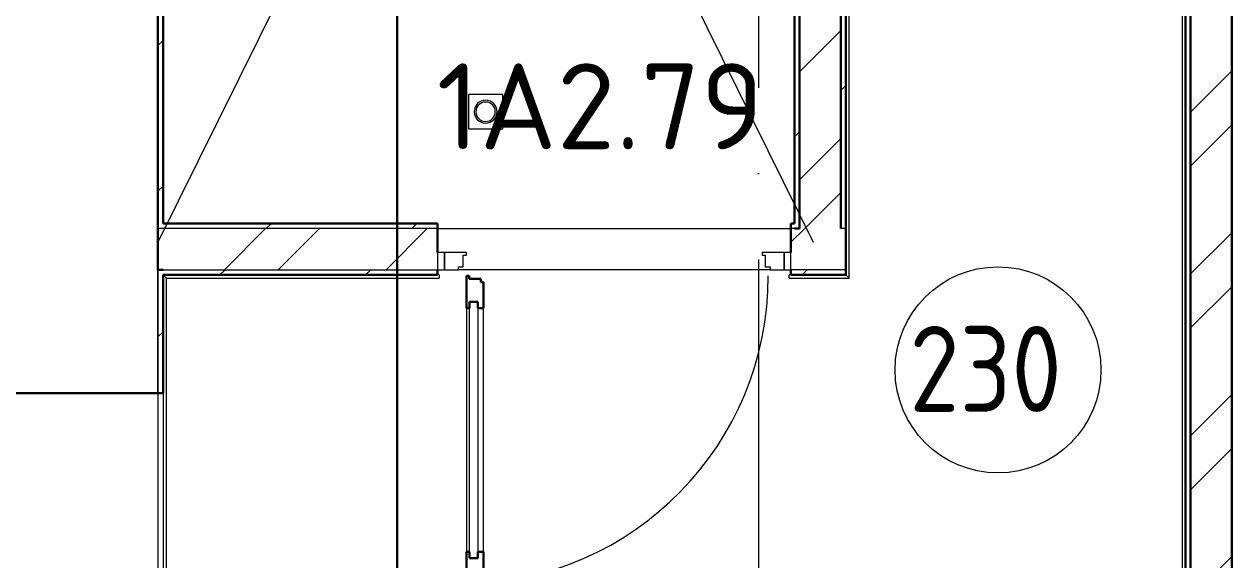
# Model space of a CAD drawing. Header units: millimetres. Extents: x -1073752 to 1436911, y -1379358 to 94781.
# Drawn here: x -1027743 to -1024223, y -992381 to -990821 of the extents above; entities that cross this region are included whole.
import ezdxf
from ezdxf.enums import TextEntityAlignment as Align

# ---------------------------------------------------------------- set-up
doc = ezdxf.new("R2010")
doc.units = ezdxf.units.MM
doc.set_wipeout_variables(frame=1)
doc.linetypes.add('ADSK_Линия сетки', pattern=[25, 20, -2.5, 0, -2.5])
doc.linetypes.add('ADSK_Сверху', pattern=[450, 300, -150])
for name, color, linetype, lineweight in [('RC-Дымоудаление', 1, 'Continuous', 30), ('Двери', 252, 'Continuous', 9), ('лс', 5, 'Continuous', 30), ('Марки помещений', 7, 'Continuous', 20), ('Ограждение', 252, 'Continuous', 9), ('Оси', 252, 'Continuous', 9), ('Сантехника', 252, 'Continuous', 9), ('Стены внутренние', 7, 'Continuous', 18), ('Стены наружные', 7, 'Continuous', 18), ('Стены штриховка', 7, 'Continuous', 9)]:
    doc.layers.add(name, color=color, linetype=linetype, lineweight=lineweight)
doc.layers.add('RC-Позиционные_обозначения', color=7, linetype='Continuous')
doc.layers.add('Двери открывание', color=7, linetype='Continuous', lineweight=9, true_color=0xc0c0c0)
doc.layers.add('Линии', color=7, linetype='Continuous', lineweight=9, true_color=0x00a600)
doc.styles.add('GOST Common_2', font='', dxfattribs={"width": 0.9, "height": 250})
doc.styles.add('ISOCPEUR', font='isocpeur.ttf', dxfattribs={"height": 250})
doc.styles.add('RubezhCAD', font='isocpeur.ttf')
doc.styles.get("Standard").update_dxf_attribs({"font": 'arial.ttf'})
doc.styles.get('GOST Common_2').set_extended_font_data('GOST type B')

# ---------------------------------------------------------------- blocks, each defined once
blk = doc.blocks.new('2 этаж')
at = {"layer": 'Двери', "color": 251, "true_color": 0x636466}
for p, q in [((132241, 16230.7), (132241, 16180.7)), ((132261, 16230.7), (132241, 16230.7)), ((132261, 16180.7), (132261, 16230.7)), ((132325, 16230.7), (132261, 16230.7)), ((132261, 16230.7), (132261, 16180.7)), ((132325, 16222.7), (132325, 16230.7)), ((133251, 16230.7), (133187, 16230.7)), ((133187, 16230.7), (133187, 16222.7)), ((133271, 16230.7), (133251, 16230.7)), ((133251, 16230.7), (133251, 16180.7)), ((133251, 16180.7), (133251, 16230.7)), ((133271, 16180.7), (133271, 16230.7)), ((132316, 16188.7), (132316, 16222.7)), ((132316, 16222.7), (132325, 16222.7)), ((133187, 16222.7), (133196, 16222.7)), ((133196, 16222.7), (133196, 16188.7)), ((132241, 16180.7), (132261, 16180.7)), ((132261, 16180.7), (132302, 16180.7)), ((132302, 16180.7), (132302, 16188.7)), ((132302, 16188.7), (132316, 16188.7)), ((133196, 16188.7), (133210, 16188.7)), ((133210, 16188.7), (133210, 16180.7)), ((133210, 16180.7), (133251, 16180.7)), ((133251, 16180.7), (133271, 16180.7)), ((132334, 16086.7), (132358, 16086.7)), ((132334, 15340.7), (132334, 16086.7)), ((132358, 16086.7), (132358, 15340.7)), ((132325, 16068.7), (132325, 15358.7)), ((132375, 15358.7), (132375, 16068.7)), ((132358, 15340.7), (132334, 15340.7))]:
    blk.add_line(p, q, dxfattribs=at)
at = {"layer": 'Двери', "color": 251, "lineweight": 30, "true_color": 0x636466}
for p, q in [((132333, 16162.7), (132325, 16162.7)), ((132325, 16162.7), (132325, 16068.7)), ((132333, 16153.7), (132333, 16162.7)), ((132367, 16153.7), (132333, 16153.7)), ((132367, 16144.7), (132367, 16153.7)), ((132375, 16144.7), (132367, 16144.7)), ((132375, 16068.7), (132375, 16144.7)), ((132334, 16086.7), (132334, 16068.7)), ((132358, 16086.7), (132334, 16086.7)), ((132358, 16068.7), (132358, 16086.7)), ((132334, 16068.7), (132325, 16068.7)), ((132375, 16068.7), (132358, 16068.7)), ((132325, 15358.7), (132325, 15264.7)), ((132334, 15358.7), (132325, 15358.7)), ((132334, 15340.7), (132334, 15358.7)), ((132358, 15358.7), (132358, 15340.7)), ((132375, 15358.7), (132358, 15358.7)), ((132375, 15282.7), (132375, 15358.7)), ((132358, 15340.7), (132334, 15340.7))]:
    blk.add_line(p, q, dxfattribs=at)
at = {"layer": 'Двери открывание', "color": 251, "true_color": 0x636466}
blk.add_arc((132307, 16162.7), 898, 271.1485, 0, dxfattribs=at)
at = {"layer": 'Линии', "color": 251, "linetype": 'ADSK_Сверху', "ltscale": 100, "true_color": 0x636466}
for p, q in [((132056.6, 17534.8), (131426, 16260.7)), ((132705.9, 17534.8), (133336, 16260.7))]:
    blk.add_line(p, q, dxfattribs=at)
at = {"layer": 'Марки помещений', "color": 251, "true_color": 0x636466}
blk.add_circle((133874.6, 15888.9), 300, dxfattribs=at)
at = {"layer": 'Ограждение', "color": 251, "true_color": 0x636466}
for p, q in [((133441, 16155.7), (133441, 18960.7)), ((134411, 18960.7), (134411, 13285.7)), ((131451, 16155.7), (131441, 16165.7)), ((132246, 16165.7), (132241, 16165.7)), ((132246, 16165.7), (132246, 16155.7)), ((133266, 16155.7), (133266, 16165.7)), ((133271, 16165.7), (133266, 16165.7)), ((133431, 16165.7), (133441, 16155.7)), ((131451, 13980.7), (131451, 16155.7)), ((131451, 16155.7), (132246, 16155.7)), ((133266, 16155.7), (133441, 16155.7))]:
    blk.add_line(p, q, dxfattribs=at)
at = {"layer": 'Оси', "color": 251, "linetype": 'ADSK_Линия сетки', "ltscale": 100, "true_color": 0x636466}
for p, q in [((131426, 33711.4), (131426, -32265.4)), ((133176, 33711.4), (133176, -32265.4))]:
    blk.add_line(p, q, dxfattribs=at)
at = {"layer": 'Сантехника', "color": 251, "true_color": 0x636466}
for p, q in [((132331, 16690.7), (132331, 16590.7)), ((132431, 16690.7), (132331, 16690.7)), ((132431, 16590.7), (132431, 16690.7)), ((132331, 16590.7), (132431, 16590.7))]:
    blk.add_line(p, q, dxfattribs=at)
for radius, start, end in [(33.3, 0, 180), (28.3, 0, 180), (33.3, 180, 0), (28.3, 180, 0)]:
    blk.add_arc((132381, 16640.7), radius, start, end, dxfattribs=at)
at = {"layer": 'Стены внутренние', "color": 251, "true_color": 0x636466}
blk.add_line((131426, 15820.7), (131426, 16180.7), dxfattribs=at)
at = {"layer": 'Стены внутренние', "color": 251, "lineweight": 30, "true_color": 0x636466}
blk.add_line((131426, 15820.7), (130724, 15820.7), dxfattribs=at)
at = {"layer": 'Стены наружные', "color": 251, "lineweight": 30, "true_color": 0x636466}
for p, q in [((134556, 13260.7), (134556, 18960.7)), ((133416, 18660.7), (133416, 16300.7)), ((133431, 16165.7), (133431, 18660.7)), ((134421, 18660.7), (134421, 13275.7)), ((134436, 13260.7), (134436, 18660.7)), ((131426, 16180.7), (131426, 18045.7)), ((133296, 16300.7), (133296, 17965.7)), ((131441, 17950.7), (131441, 16315.7)), ((133281, 16315.7), (133281, 17950.7)), ((132241, 16315.7), (131441, 16315.7)), ((132241, 16315.7), (132241, 16230.7)), ((133271, 16315.7), (133271, 16230.7)), ((133281, 16315.7), (133271, 16315.7)), ((133281, 16300.7), (133296, 16300.7)), ((131426, 16180.7), (131441, 16180.7)), ((131441, 16165.7), (131441, 15820.7)), ((131441, 16165.7), (132241, 16165.7)), ((132241, 16180.7), (132241, 16165.7)), ((133271, 16180.7), (133271, 16165.7)), ((133271, 16165.7), (133431, 16165.7)), ((131426, 15820.7), (131441, 15820.7))]:
    blk.add_line(p, q, dxfattribs=at)
at = {"layer": 'Стены наружные', "color": 251, "linetype": 'Continuous', "lineweight": 9, "true_color": 0x636466}
for p, q in [((133296, 16757.1), (133416, 16877.1)), ((131426, 16833.6), (131441, 16848.6)), ((134436, 16639.9), (134556, 16759.9)), ((133416, 16702.3), (133431, 16717.3)), ((133281, 16567.3), (133296, 16582.3)), ((134436, 16482.7), (134556, 16602.7)), ((133296, 16442.8), (133416, 16562.8)), ((131426, 16409.3), (131441, 16424.3)), ((133311.1, 16300.7), (133416, 16405.6)), ((131619.6, 16180.7), (131739.6, 16300.7)), ((131741.7, 16300.7), (131756.7, 16315.7)), ((131776.7, 16180.7), (131896.7, 16300.7)), ((132091, 16180.7), (132211, 16300.7)), ((132166, 16300.7), (132181, 16315.7)), ((133271, 16260.6), (133311.1, 16300.7)), ((134436, 16168.4), (134556, 16288.4)), ((131606.7, 16165.7), (131621.7, 16180.7)), ((132031, 16165.7), (132046, 16180.7)), ((133303.7, 16165.7), (133318.7, 16180.7)), ((134436, 16011.3), (134556, 16131.3)), ((131426, 15985.1), (131441, 16000.1)), ((134436, 15696.9), (134556, 15816.9)), ((134436, 15539.8), (134556, 15659.8)), ((134436, 15225.5), (134556, 15345.5))]:
    blk.add_line(p, q, dxfattribs=at)
at = {"layer": 'Стены наружные', "color": 251, "true_color": 0x636466}
for p, q in [((132241, 16300.7), (133271, 16300.7)), ((133210, 16180.7), (132302, 16180.7)), ((131441, 15820.7), (131441, 14490.7))]:
    blk.add_line(p, q, dxfattribs=at)
at = {"layer": 'Стены штриховка', "color": 251, "true_color": 0x636466}
for p, q in [((132241, 16300.7), (131426, 16300.7)), ((133281, 16300.7), (133271, 16300.7)), ((133431, 16300.7), (133416, 16300.7)), ((131441, 16180.7), (132241, 16180.7)), ((133431, 16180.7), (133271, 16180.7))]:
    blk.add_line(p, q, dxfattribs=at)
at = {"layer": 'Марки помещений', "color": 251, "true_color": 0x636466, "style": 'GOST Common_2', "width": 0.9}
blk.add_text('230', height=250, dxfattribs=at).set_placement((133615.9, 15766.7))
blk = doc.blocks.new('RC-UGO-MDU-01')
at = {"layer": 'RC-Дымоудаление'}
blk.add_point((0, 0), dxfattribs=at)
blk.add_attdef('PSTN', text='', height=2.5, dxfattribs=at).set_placement((5.821, 2.37), align=Align.BOTTOM_CENTER)
blk.add_wipeout([(4.998, 2.498), (4.998, -2.498), (-4.998, -2.498), (-4.998, 2.498)]).dxf.layer = 'RC-Дымоудаление'
blk.add_wipeout([(-4.998, -2.498), (-4.998, 2.498), (4.998, 2.498), (4.998, -2.498)]).dxf.layer = 'RC-Дымоудаление'
blk.add_lwpolyline([(-4.998, 2.498), (4.998, 2.498), (4.998, -2.498), (-4.998, -2.498), (-4.998, 2.498)], close=True, dxfattribs=at)
at = {"layer": 'RC-Дымоудаление', "ltscale": 100, "style": 'ISOCPEUR', "width": 0.7}
blk.add_text('МДУ-1', height=2.5, dxfattribs=at).set_placement((0, 0), align=Align.MIDDLE)

msp = doc.modelspace()

# ---------------------------------------------------------------- linework, layer by layer
at = {"layer": 'лс', "color": 5}
msp.add_line((-1026655.5, -990774.5), (-1026655.5, -993545.4), dxfattribs=at)

# ---------------------------------------------------------------- block references
msp.add_blockref('2 этаж', (-1158779.2, -1007716.5))

# ---------------------------------------------------------------- next in the draw order: block references
at = {"layer": 'RC-Дымоудаление', "color": 4, "linetype": 'Continuous', "lineweight": 40, "ltscale": 15}
ref = msp.add_blockref('RC-UGO-MDU-01', (-1026791.7, -990524.8), dxfattribs=dict(at, xscale=100, yscale=100, zscale=100))
ref.add_attrib('PSTN', '1А2.79', dxfattribs={"layer": 'RC-Позиционные_обозначения', "height": 250, "style": 'RubezhCAD'}).set_placement((-1026064, -991260), align=Align.BOTTOM_CENTER)

doc.saveas('drawing.dxf')
